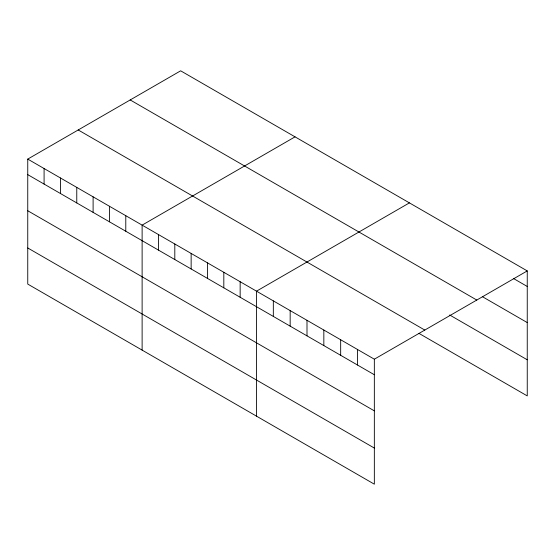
<?xml version="1.0" encoding="UTF-8"?>
<svg xmlns="http://www.w3.org/2000/svg" width="555" height="555" viewBox="0 0 555 555"><rect width="100%" height="100%" fill="white"/><g stroke="black" fill="none" stroke-linecap="round" stroke-linejoin="round"><path stroke-width="0.83" d="M27.75 159.098L374.341 359.196L374.341 484.182L27.75 284.084L27.75 159.098L180.659 70.818L527.25 270.916L527.25 395.902L418.928 333.361M295.038 136.849L142.122 225.129L142.122 350.115M409.41 202.88L256.5 291.167L256.5 416.153M374.341 359.196L527.25 270.916M513.34 278.43L527.25 286.456M482.6 296.8L527.25 322.573M130.203 99.949L476.787 300.047M449.668 314.99L527.25 359.786M78.213 129.967L424.797 330.065M27.75 174.638L374.341 374.743M27.75 210.754L374.341 410.86M27.75 247.967L374.341 448.065M357.503 349.477L357.503 365.023M340.666 339.757L340.666 355.304M323.836 330.038L323.836 345.585M306.998 320.318L306.998 335.865M290.168 310.606L290.168 326.146M273.331 300.886L273.331 316.426M240.155 281.732L240.155 297.272M223.818 272.297L223.818 287.844M207.48 262.862L207.48 278.409M191.142 253.434L191.142 268.974M174.804 243.999L174.804 259.539M158.466 234.564L158.466 250.104M125.784 215.701L125.784 231.241M109.446 206.266L109.446 221.806M93.108 196.831L93.108 212.371M76.77 187.396L76.77 202.943M60.426 177.968L60.426 193.508M44.088 168.533L44.088 184.073"/></g></svg>
